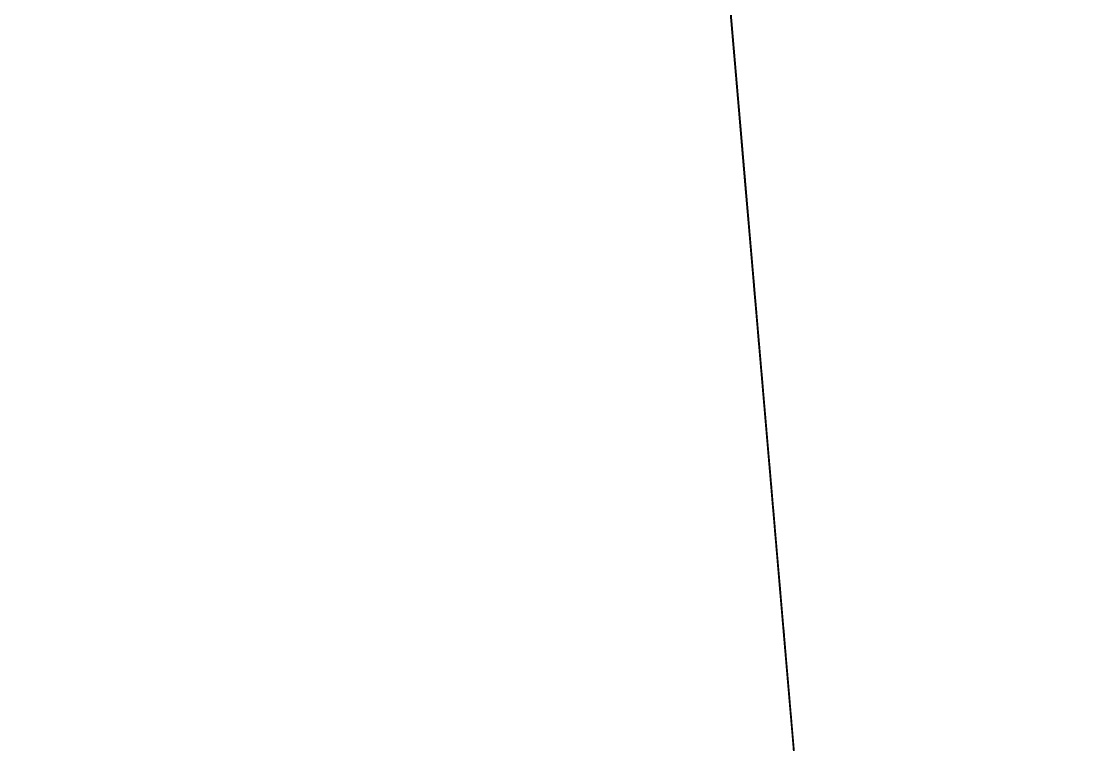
# Model space of a CAD drawing. Header units: millimetres. Extents: x 2645 to 248282, y -52826 to -1714.
# Drawn here: x 4278.07 to 4325.13, y -50370.19 to -50337.78 of the extents above; entities that cross this region are included whole.
import ezdxf

# ---------------------------------------------------------------- set-up
doc = ezdxf.new("R2010")
doc.units = ezdxf.units.MM
doc.header["$MEASUREMENT"] = 0
doc.linetypes.add('CENTER2', pattern=[1.125, 0.75, -0.125, 0.125, -0.125])
for name, color, linetype in [('Elevation Looking North-0', 7, 'Continuous'), ('Elevation Looking North-150-DS-B4-404', 1, 'Continuous'), ('Elevation Looking North-150-SL-B4-221', 85, 'Continuous'), ('Elevation Looking North-300-CEN-D3-224', 70, 'Continuous'), ('Elevation Looking North-300-CEN-D3-258', 70, 'Continuous'), ('Elevation Looking North-300-FA-D4-256', 50, 'Continuous'), ('Elevation Looking North-50-IW-B4-023', 3, 'Continuous'), ('Elevation Looking North-50-PES-D1-029', 4, 'Continuous'), ('Elevation Looking North-A-FLOR', 192, 'Continuous'), ('Elevation Looking North-CENTER', 1, 'CENTER2'), ('Elevation Looking North-RE', 5, 'Continuous'), ('Elevation Looking North-S-BEAM', 12, 'Continuous'), ('Elevation Looking North-SLUDGE TO STRAIN PRESS INLET', 3, 'Continuous')]:
    doc.layers.add(name, color=color, linetype=linetype)
doc.layers.add('Elevation Looking North-PR-STEL-EQIP-PUMP_3_SEEPEX_BTVE70-24_100-18', color=7, linetype='Continuous', true_color=0x1111d0)

# ---------------------------------------------------------------- blocks, each defined once
blk = doc.blocks.new('*U815')
at = {"layer": 'Elevation Looking North-A-FLOR', "color": 0, "linetype": 'ByBlock', "lineweight": -2}
blk.add_line((4220.944, -49299.466, 22000), (4444.705, -51912.923, 22000), dxfattribs=at)
blk = doc.blocks.new('*U816')
at = {"layer": 'Elevation Looking North-S-BEAM', "color": 0, "linetype": 'ByBlock', "lineweight": -2}
for p, q in [((2647.841, -30926.057, 30027.2), (4471.772, -52229.058, 30027.2)), ((2647.841, -30926.057, 29454.8), (4471.772, -52229.058, 29454.8)), ((2647.841, -30926.057, 30042), (4471.772, -52229.058, 30042)), ((3975.711, -46435.207, 29440), (4471.296, -52223.505, 29440))]:
    blk.add_line(p, q, dxfattribs=at)
blk = doc.blocks.new('*U866')
at = {"layer": 'Elevation Looking North-S-BEAM', "color": 0, "linetype": 'ByBlock', "lineweight": -2}
for p, q in [((4226.743, -49367.194, 24801.4), (4472.119, -52233.11, 24801.4)), ((4232.19, -49430.811, 24794.4), (4472.119, -52233.11, 24794.4)), ((4232.19, -49430.811, 24989), (4472.119, -52233.11, 24989)), ((4232.19, -49430.811, 24996), (4472.119, -52233.11, 24996))]:
    blk.add_line(p, q, dxfattribs=at)
blk = doc.blocks.new('*U1000')
at = {"layer": 'Elevation Looking North-A-FLOR', "color": 0, "linetype": 'ByBlock', "lineweight": -2}
for p, q in [((4410.652, -51515.2, 21849.694), (3210.589, -37498.789, 21999.689)), ((4410.652, -51515.2, 21629.207), (3774.49, -44084.997, 21629.207)), ((4220.944, -49299.466, 21873.408), (4410.668, -51515.386, 21849.694))]:
    blk.add_line(p, q, dxfattribs=at)
blk = doc.blocks.new('*U1001')
at = {"layer": 'Elevation Looking North-A-FLOR', "color": 0, "linetype": 'ByBlock', "lineweight": -2}
for p, q in [((4411.758, -51528.114, 21850.007), (4220.944, -49299.466, 21873.836)), ((4220.944, -49299.466, 21999.983), (4444.705, -51912.923, 21999.978))]:
    blk.add_line(p, q, dxfattribs=at)
blk = doc.blocks.new('*U1191')
at = {"layer": 'Elevation Looking North-50-PES-D1-029', "color": 0, "linetype": 'ByBlock', "lineweight": -2}
blk.add_line((4320.31, -50460.025, 25056.774), (4308.086, -50317.255, 25056.774), dxfattribs=at)
at = {"layer": 'Elevation Looking North-CENTER'}
blk.add_line((4309.125, -50329.395, 25026.612), (4320.31, -50460.025, 25026.612), dxfattribs=at)
blk = doc.blocks.new('*U1203')
at = {"layer": 'Elevation Looking North-300-CEN-D3-258', "color": 0, "linetype": 'ByBlock', "lineweight": -2}
for p, q in [((4295.125, -50165.876, 23515.618), (4325.92, -50525.558, 23521.526)), ((4295.125, -50165.876, 23191.725), (4326.27, -50529.645, 23197.7))]:
    blk.add_line(p, q, dxfattribs=at)
blk = doc.blocks.new('*U1225')
at = {"layer": 'Elevation Looking North-CENTER'}
blk.add_line((4295.125, -50165.876, 23616.329), (4348.641, -50790.926, 23616.329), dxfattribs=at)
at = {"layer": 'Elevation Looking North-RE', "color": 0, "linetype": 'ByBlock', "lineweight": -2}
blk.add_line((4351.24, -50821.278, 23673.479), (4295.125, -50165.876, 23673.479), dxfattribs=at)
blk = doc.blocks.new('*U1234')
at = {"layer": 'Elevation Looking North-50-IW-B4-023', "color": 0, "linetype": 'ByBlock', "lineweight": -2}
for p, q in [((4395.873, -51342.586, 23554.407), (4285.19, -50049.834, 23554.407)), ((4395.873, -51342.586, 23614.732), (4285.495, -50053.399, 23614.732))]:
    blk.add_line(p, q, dxfattribs=at)
at = {"layer": 'Elevation Looking North-CENTER'}
blk.add_line((4285.342, -50051.616, 23584.569), (4395.873, -51342.586, 23584.569), dxfattribs=at)
blk = doc.blocks.new('*U1241')
at = {"layer": 'Elevation Looking North-150-SL-B4-221', "color": 0, "linetype": 'ByBlock', "lineweight": -2}
blk.add_line((4295.125, -50165.876, 24016.866), (4320.042, -50456.898, 24016.866), dxfattribs=at)
blk = doc.blocks.new('*U1242')
at = {"layer": 'Elevation Looking North-CENTER'}
blk.add_line((4295.125, -50165.876, 22955.728), (4385.412, -51220.404, 22955.728), dxfattribs=at)
at = {"layer": 'Elevation Looking North-SLUDGE TO STRAIN PRESS INLET', "color": 0, "linetype": 'ByBlock', "lineweight": -2}
for p, q in [((4385.412, -51220.404, 23039.866), (4295.125, -50165.876, 23039.866)), ((4313.138, -50376.261, 22871.591), (4296.719, -50184.493, 22871.591))]:
    blk.add_line(p, q, dxfattribs=at)
blk = doc.blocks.new('*U1261')
at = {"layer": 'Elevation Looking North-PR-STEL-EQIP-PUMP_3_SEEPEX_BTVE70-24_100-18', "color": 0, "linetype": 'ByBlock', "lineweight": -2}
for p, q in [((4296.682, -50184.062, 22548.684), (4312.956, -50374.133, 22514.08)), ((4296.824, -50185.715, 22826.626), (4313.131, -50376.184, 22858.951))]:
    blk.add_line(p, q, dxfattribs=at)
blk = doc.blocks.new('*U1264')
at = {"layer": 'Elevation Looking North-150-DS-B4-404', "color": 0, "linetype": 'ByBlock', "lineweight": -2}
for p, q in [((4312.191, -50365.203, 23790.913), (4286.386, -50063.81, 23790.913)), ((4312.191, -50365.203, 23959.188), (4287.238, -50073.754, 23959.188)), ((4312.191, -50365.203, 23959.188), (4312.191, -50365.203, 23790.913))]:
    blk.add_line(p, q, dxfattribs=at)
at = {"layer": 'Elevation Looking North-CENTER'}
blk.add_line((4286.812, -50068.782, 23875.05), (4312.191, -50365.203, 23875.05), dxfattribs=at)
blk = doc.blocks.new('*U1265')
at = {"layer": 'Elevation Looking North-150-DS-B4-404', "color": 0, "linetype": 'ByBlock', "lineweight": -2}
for p, q in [((4470.591, -52215.275, 23256.491), (4283.682, -50032.229, 23256.491)), ((4470.591, -52215.275, 23424.766), (4284.534, -50042.173, 23424.766))]:
    blk.add_line(p, q, dxfattribs=at)
at = {"layer": 'Elevation Looking North-CENTER'}
blk.add_line((4284.108, -50037.201, 23340.628), (4470.591, -52215.275, 23340.628), dxfattribs=at)
blk = doc.blocks.new('*U1279')
at = {"layer": 'Elevation Looking North-0', "color": 0, "linetype": 'ByBlock', "lineweight": -2}
for p, q in [((4321.317, -50471.795, 25888.357), (4293.058, -50141.729, 25697.096)), ((4311.972, -50362.644, 26078.104), (4293.058, -50141.729, 25950.091)), ((4311.972, -50362.644, 26078.104), (4321.317, -50471.795, 25888.357))]:
    blk.add_line(p, q, dxfattribs=at)
at = {"layer": 'Elevation Looking North-0', "color": 0, "linetype": 'ByBlock', "lineweight": -2, "extrusion": (-0.996355, -0.085306, 0)}
blk.add_arc((50449.174, 26247.368), 195.45, 300, 360, dxfattribs=at)
blk = doc.blocks.new('*U1287')
at = {"layer": 'Elevation Looking North-CENTER'}
blk.add_line((4395.873, -51342.586, 23731.723), (4286.087, -50060.312, 23731.723), dxfattribs=at)
at = {"layer": 'Elevation Looking North-RE', "color": 0, "linetype": 'ByBlock', "lineweight": -2}
for p, q in [((4285.934, -50058.53, 23701.56), (4395.873, -51342.586, 23701.56)), ((4286.24, -50062.095, 23761.885), (4324.661, -50510.846, 23761.885))]:
    blk.add_line(p, q, dxfattribs=at)
blk = doc.blocks.new('*U1307')
at = {"layer": 'Elevation Looking North-150-SL-B4-221', "color": 0, "linetype": 'ByBlock', "lineweight": -2}
for p, q in [((4317.102, -50422.565, 24341.775), (4308.112, -50317.564, 24341.773)), ((4317.103, -50422.567, 24183.697), (4308.113, -50317.566, 24183.695)), ((4309.519, -50333.989, 24141.398), (4310.1, -50340.781, 24151.713)), ((4310.1, -50340.778, 24376.138), (4309.569, -50334.577, 24382.639)), ((4309.926, -50338.742, 24261.973), (4309.601, -50334.947, 24264.535)), ((4310.1, -50340.778, 24374.934), (4309.626, -50335.244, 24373.111)), ((4309.74, -50336.573, 24281.094), (4310.037, -50340.047, 24286.176)), ((4310.1, -50340.781, 24156.034), (4309.759, -50336.796, 24155.501)), ((4310.1, -50340.781, 24152.457), (4309.759, -50336.796, 24155.501)), ((4309.784, -50337.093, 24267.675), (4310.39, -50344.169, 24278.267)), ((4310.037, -50340.047, 24286.176), (4309.842, -50337.76, 24282.593)), ((4310.39, -50344.169, 24278.267), (4309.842, -50337.76, 24282.593)), ((4309.843, -50337.78, 24159.47), (4310.1, -50340.781, 24157.267)), ((4309.932, -50338.818, 24261.921), (4309.932, -50338.818, 24261.921)), ((4310.586, -50346.455, 24281.85), (4310.037, -50340.047, 24286.176)), ((4310.1, -50340.779, 24366.758), (4310.1, -50340.778, 24380.291)), ((4310.1, -50340.78, 24341.774), (4310.1, -50340.779, 24350.7)), ((4310.1, -50340.779, 24350.7), (4310.1, -50340.779, 24353.225)), ((4310.1, -50340.779, 24350.7), (4310.1, -50340.779, 24353.225)), ((4310.1, -50340.781, 24160.371), (4310.1, -50340.781, 24147.054)), ((4310.1, -50340.782, 24183.695), (4310.1, -50340.782, 24176.173)), ((4310.1, -50340.782, 24176.173), (4310.1, -50340.782, 24173.689)), ((4310.1, -50340.782, 24173.689), (4310.1, -50340.782, 24176.173)), ((4310.139, -50341.233, 24364.698), (4310.139, -50341.233, 24368.48)), ((4310.139, -50341.236, 24158.671), (4310.139, -50341.236, 24162.64)), ((4310.589, -50346.489, 24367.441), (4310.238, -50342.391, 24361.431)), ((4310.238, -50342.391, 24361.431), (4310.238, -50342.391, 24356.453)), ((4310.589, -50346.489, 24367.441), (4310.238, -50342.391, 24361.431)), ((4310.238, -50342.391, 24361.431), (4310.238, -50342.391, 24356.453)), ((4310.238, -50342.394, 24169.695), (4310.259, -50342.637, 24170.07)), ((4310.973, -50350.973, 24164.719), (4310.238, -50342.394, 24169.695)), ((4310.238, -50342.394, 24169.695), (4310.259, -50342.637, 24170.07)), ((4310.238, -50342.394, 24163.037), (4310.238, -50342.394, 24169.695)), ((4310.973, -50350.973, 24164.719), (4310.238, -50342.394, 24169.695)), ((4310.238, -50342.394, 24163.037), (4310.238, -50342.394, 24169.695)), ((4310.238, -50342.394, 24163.037), (4310.973, -50350.973, 24158.06)), ((4310.238, -50342.394, 24163.037), (4310.973, -50350.973, 24158.06)), ((4310.693, -50347.708, 24275.352), (4310.37, -50343.927, 24277.905)), ((4310.39, -50344.169, 24278.267), (4310.586, -50346.455, 24281.85)), ((4310.435, -50344.688, 24358.033), (4310.589, -50346.489, 24360.674)), ((4310.435, -50344.688, 24358.033), (4310.589, -50346.489, 24360.674)), ((4311.674, -50359.166, 24368.708), (4310.589, -50346.489, 24367.441)), ((4310.589, -50346.489, 24367.441), (4310.589, -50346.489, 24360.674)), ((4310.589, -50346.489, 24360.674), (4311.674, -50359.166, 24361.941)), ((4311.674, -50359.166, 24368.708), (4310.589, -50346.489, 24367.441)), ((4310.589, -50346.489, 24367.441), (4310.589, -50346.489, 24360.674)), ((4310.589, -50346.489, 24360.674), (4311.674, -50359.166, 24361.941)), ((4310.598, -50346.591, 24160.482), (4310.598, -50346.591, 24159.089)), ((4310.607, -50346.698, 24368.708), (4310.607, -50346.698, 24367.462)), ((4310.7, -50347.785, 24275.3), (4310.7, -50347.785, 24275.3)), ((4312.058, -50363.65, 24166.048), (4310.973, -50350.973, 24164.719)), ((4310.973, -50350.973, 24158.06), (4310.973, -50350.973, 24164.719)), ((4312.058, -50363.65, 24166.048), (4310.973, -50350.973, 24164.719)), ((4310.973, -50350.973, 24158.06), (4310.973, -50350.973, 24164.719)), ((4310.973, -50350.973, 24158.06), (4312.058, -50363.65, 24159.39)), ((4310.973, -50350.973, 24158.06), (4312.058, -50363.65, 24159.39)), ((4312.409, -50367.744, 24363.966), (4311.674, -50359.166, 24368.708)), ((4311.674, -50359.166, 24368.708), (4311.674, -50359.166, 24361.941)), ((4311.674, -50359.166, 24361.941), (4312.409, -50367.744, 24357.199)), ((4312.409, -50367.744, 24363.966), (4311.674, -50359.166, 24368.708)), ((4311.674, -50359.166, 24368.708), (4311.674, -50359.166, 24361.941)), ((4311.674, -50359.166, 24361.941), (4312.409, -50367.744, 24357.199)), ((4312.197, -50365.274, 24168.548), (4312.058, -50363.65, 24166.048)), ((4312.058, -50363.65, 24159.39), (4312.058, -50363.65, 24166.048)), ((4312.197, -50365.274, 24168.548), (4312.058, -50363.65, 24166.048)), ((4312.058, -50363.65, 24159.39), (4312.058, -50363.65, 24166.048)), ((4312.058, -50363.65, 24159.39), (4312.409, -50367.746, 24165.696)), ((4312.058, -50363.65, 24159.39), (4312.409, -50367.746, 24165.696)), ((4312.117, -50364.336, 24366.759), (4312.117, -50364.336, 24365.85)), ((4312.117, -50364.338, 24160.371), (4312.117, -50364.338, 24160.45)), ((4312.409, -50367.744, 24357.199), (4312.382, -50367.428, 24356.736)), ((4312.409, -50367.744, 24357.199), (4312.382, -50367.428, 24356.736)), ((4312.409, -50367.744, 24363.966), (4312.409, -50367.744, 24357.199)), ((4312.409, -50367.744, 24363.966), (4312.409, -50367.744, 24357.199)), ((4312.409, -50367.746, 24165.696), (4312.409, -50367.747, 24170.3)), ((4312.409, -50367.746, 24165.696), (4312.409, -50367.747, 24170.3)), ((4312.547, -50369.356, 24366.759), (4312.547, -50369.355, 24380.292)), ((4312.547, -50369.357, 24341.774), (4312.547, -50369.357, 24350.702)), ((4312.547, -50369.357, 24350.702), (4312.547, -50369.357, 24353.226)), ((4312.547, -50369.357, 24350.702), (4312.547, -50369.357, 24353.226)), ((4312.547, -50369.359, 24160.371), (4312.547, -50369.358, 24147.054)), ((4312.547, -50369.359, 24183.696), (4312.547, -50369.359, 24176.172)), ((4312.547, -50369.359, 24176.172), (4312.547, -50369.359, 24173.688)), ((4312.547, -50369.359, 24173.688), (4312.547, -50369.359, 24176.172)), ((4312.547, -50369.364, 24261.929), (4312.548, -50369.366, 24261.389)), ((4312.548, -50369.366, 24261.389), (4312.548, -50369.366, 24261.349)), ((4312.548, -50369.367, 24261.133), (4312.548, -50369.368, 24260.917))]:
    blk.add_line(p, q, dxfattribs=at)
at = {"layer": 'Elevation Looking North-150-SL-B4-221', "color": 0, "linetype": 'ByBlock', "lineweight": -2, "extrusion": (-0.996355, -0.085306, 9.71445e-17)}
blk.add_ellipse((4309.83, -50337.626, 24148.059), major_axis=(0.468, -5.47, 7.509), ratio=0.703599, start_param=0.375969, end_param=2.387108, dxfattribs=at)
at = {"layer": 'Elevation Looking North-150-SL-B4-221', "color": 0, "linetype": 'ByBlock', "lineweight": -2, "extrusion": (-0.996355, -0.085306, -5.34295e-15)}
blk.add_ellipse((4310.309, -50343.225, 24268.663), major_axis=(0.683, -7.975, 11.899), ratio=0.007823, start_param=2.167794, end_param=7.256984, dxfattribs=at)
at = {"layer": 'Elevation Looking North-150-SL-B4-221', "color": 0, "linetype": 'ByBlock', "lineweight": -2, "extrusion": (-0.996355, -0.085306, -3.81639e-17)}
blk.add_ellipse((4309.979, -50339.365, 24387.638), major_axis=(-0.214, 2.505, 7.66), ratio=0.487189, start_param=0.557822, end_param=2.583771, dxfattribs=at)
at = {"layer": 'Elevation Looking North-150-SL-B4-221', "color": 0, "linetype": 'ByBlock', "lineweight": -2, "extrusion": (0.996355, 0.085306, 0)}
blk.add_ellipse((4310.641, -50347.093, 24140.828), major_axis=(0.741, -8.653, 11.412), ratio=0.71268, start_param=3.141593, end_param=4.903513, dxfattribs=at)
at = {"layer": 'Elevation Looking North-150-SL-B4-221', "color": 0, "linetype": 'ByBlock', "lineweight": -2, "extrusion": (0.996355, 0.085306, 7.97973e-17)}
blk.add_ellipse((4310.308, -50343.21, 24388.904), major_axis=(-0.382, 4.456, 13.626), ratio=0.487189, start_param=4.044341, end_param=6.283185, dxfattribs=at)
at = {"layer": 'Elevation Looking North-150-SL-B4-221', "color": 0, "linetype": 'ByBlock', "lineweight": -2, "extrusion": (0.996355, 0.085306, 4.85029e-15)}
blk.add_ellipse((4310.309, -50343.225, 24268.663), major_axis=(0.384, -4.483, 6.689), ratio=0.007823, start_param=0, end_param=3.141593, dxfattribs=at)
at = {"layer": 'Elevation Looking North-150-SL-B4-221', "color": 0, "linetype": 'ByBlock', "lineweight": -2, "extrusion": (-0.996355, -0.085306, -1.06323e-16)}
blk.add_ellipse((4310.1, -50340.782, 24176.428), major_axis=(0.043, -0.498, 0), ratio=0.512017, start_param=0.073475, end_param=3.215068, dxfattribs=at)
at = {"layer": 'Elevation Looking North-150-SL-B4-221', "color": 0, "linetype": 'ByBlock', "lineweight": -2, "extrusion": (-0.996355, -0.085306, 2.66893e-16)}
blk.add_ellipse((4310.1, -50340.779, 24350.944), major_axis=(0.043, -0.498, 0), ratio=0.487886, start_param=6.208487, end_param=9.35008, dxfattribs=at)
at = {"layer": 'Elevation Looking North-150-SL-B4-221', "color": 0, "linetype": 'ByBlock', "lineweight": -2, "extrusion": (0.996355, 0.085306, -2.92057e-17)}
blk.add_ellipse((4311.323, -50355.067, 24366.759), major_axis=(-1.223, 14.289, -0.001), ratio=0.487886, start_param=6.030372, end_param=6.536177, dxfattribs=at)
at = {"layer": 'Elevation Looking North-150-SL-B4-221', "color": 0, "linetype": 'ByBlock', "lineweight": -2, "extrusion": (0.996355, 0.085306, 4.75577e-17)}
blk.add_ellipse((4311.324, -50355.07, 24160.371), major_axis=(-1.223, 14.289, 0), ratio=0.512017, start_param=6.028936, end_param=6.535998, dxfattribs=at)
at = {"layer": 'Elevation Looking North-150-SL-B4-221', "color": 0, "linetype": 'ByBlock', "lineweight": -2, "extrusion": (0.996355, 0.085306, -1.58131e-16)}
blk.add_ellipse((4311.323, -50355.067, 24380.292), major_axis=(-1.223, 14.289, -0.001), ratio=0.487886, start_param=6.283185, end_param=9.424778, dxfattribs=at)
at = {"layer": 'Elevation Looking North-150-SL-B4-221', "color": 0, "linetype": 'ByBlock', "lineweight": -2, "extrusion": (-0.996355, -0.085306, 4.88076e-16)}
blk.add_ellipse((4311.323, -50355.067, 24380.292), major_axis=(1.223, -14.289, 0.001), ratio=0.487886, start_param=0, end_param=3.141593, dxfattribs=at)
at = {"layer": 'Elevation Looking North-150-SL-B4-221', "color": 0, "linetype": 'ByBlock', "lineweight": -2, "extrusion": (0.996355, 0.085306, -4.48992e-16)}
blk.add_ellipse((4311.323, -50355.068, 24350.701), major_axis=(-1.223, 14.289, -0.001), ratio=0.487886, start_param=6.28325, end_param=9.424778, dxfattribs=at)
at = {"layer": 'Elevation Looking North-150-SL-B4-221', "color": 0, "linetype": 'ByBlock', "lineweight": -2, "extrusion": (0.996355, 0.085306, -4.67938e-16)}
blk.add_ellipse((4311.323, -50355.068, 24350.701), major_axis=(-1.223, 14.289, -0.001), ratio=0.487886, start_param=6.283185, end_param=9.424778, dxfattribs=at)
at = {"layer": 'Elevation Looking North-150-SL-B4-221', "color": 0, "linetype": 'ByBlock', "lineweight": -2, "extrusion": (0.996355, 0.085306, -2.4747e-16)}
blk.add_ellipse((4311.323, -50355.068, 24353.225), major_axis=(-1.223, 14.289, -0.001), ratio=0.487886, start_param=6.283185, end_param=9.424778, dxfattribs=at)
at = {"layer": 'Elevation Looking North-150-SL-B4-221', "color": 0, "linetype": 'ByBlock', "lineweight": -2, "extrusion": (0.996355, 0.085306, -8.53682e-17)}
blk.add_ellipse((4311.323, -50355.068, 24350.701), major_axis=(-1.223, 14.289, -0.001), ratio=0.487886, start_param=6.283185, end_param=9.424778, dxfattribs=at)
at = {"layer": 'Elevation Looking North-150-SL-B4-221', "color": 0, "linetype": 'ByBlock', "lineweight": -2, "extrusion": (0.996355, 0.085306, -2.63714e-16)}
blk.add_ellipse((4311.323, -50355.068, 24353.225), major_axis=(-1.223, 14.289, -0.001), ratio=0.487886, start_param=6.283185, end_param=9.424778, dxfattribs=at)
at = {"layer": 'Elevation Looking North-150-SL-B4-221', "color": 0, "linetype": 'ByBlock', "lineweight": -2, "extrusion": (-0.996355, -0.085306, -5.65937e-17)}
blk.add_ellipse((4311.324, -50355.07, 24147.054), major_axis=(1.223, -14.289, 0), ratio=0.512017, start_param=3.141593, end_param=4.712455, dxfattribs=at)
at = {"layer": 'Elevation Looking North-150-SL-B4-221', "color": 0, "linetype": 'ByBlock', "lineweight": -2, "extrusion": (0.996355, 0.085306, 4.08556e-16)}
blk.add_ellipse((4311.324, -50355.07, 24147.054), major_axis=(-1.223, 14.289, 0), ratio=0.512017, start_param=3.141593, end_param=6.283185, dxfattribs=at)
at = {"layer": 'Elevation Looking North-150-SL-B4-221', "color": 0, "linetype": 'ByBlock', "lineweight": -2, "extrusion": (0.996355, 0.085306, 5.48986e-16)}
blk.add_ellipse((4311.324, -50355.07, 24176.173), major_axis=(-1.223, 14.289, 0), ratio=0.512017, start_param=3.141593, end_param=6.28312, dxfattribs=at)
at = {"layer": 'Elevation Looking North-150-SL-B4-221', "color": 0, "linetype": 'ByBlock', "lineweight": -2, "extrusion": (0.996355, 0.085306, 1.26245e-16)}
blk.add_ellipse((4311.324, -50355.07, 24176.173), major_axis=(-1.223, 14.289, 0), ratio=0.512017, start_param=3.141593, end_param=6.283185, dxfattribs=at)
at = {"layer": 'Elevation Looking North-150-SL-B4-221', "color": 0, "linetype": 'ByBlock', "lineweight": -2, "extrusion": (0.996355, 0.085306, 4.14845e-16)}
blk.add_ellipse((4311.324, -50355.07, 24173.688), major_axis=(-1.223, 14.289, 0), ratio=0.512017, start_param=3.141593, end_param=6.283185, dxfattribs=at)
at = {"layer": 'Elevation Looking North-150-SL-B4-221', "color": 0, "linetype": 'ByBlock', "lineweight": -2, "extrusion": (-0.996355, -0.085306, -3.00212e-16)}
blk.add_ellipse((4311.324, -50355.07, 24176.173), major_axis=(1.223, -14.289, 0), ratio=0.512017, start_param=3.141593, end_param=6.283185, dxfattribs=at)
at = {"layer": 'Elevation Looking North-150-SL-B4-221', "color": 0, "linetype": 'ByBlock', "lineweight": -2, "extrusion": (-0.996355, -0.085306, -4.94815e-16)}
blk.add_ellipse((4311.324, -50355.07, 24173.688), major_axis=(1.223, -14.289, 0), ratio=0.512017, start_param=3.141593, end_param=6.283185, dxfattribs=at)
at = {"layer": 'Elevation Looking North-150-SL-B4-221', "color": 0, "linetype": 'ByBlock', "lineweight": -2, "extrusion": (-0.996355, -0.085306, -3.11632e-17)}
blk.add_ellipse((4310.403, -50344.323, 24368.48), major_axis=(0.265, -3.089, 0), ratio=0.872907, start_param=2.872591, end_param=5.099367, dxfattribs=at)
at = {"layer": 'Elevation Looking North-150-SL-B4-221', "color": 0, "linetype": 'ByBlock', "lineweight": -2, "extrusion": (-0.996355, -0.085306, 4.45776e-17)}
blk.add_ellipse((4310.404, -50344.325, 24158.672), major_axis=(0.265, -3.089, 0), ratio=0.858976, start_param=0.747358, end_param=3.311217, dxfattribs=at)
at = {"layer": 'Elevation Looking North-150-SL-B4-221', "color": 0, "linetype": 'ByBlock', "lineweight": -2, "extrusion": (0.996355, 0.085306, 3.31851e-17)}
blk.add_ellipse((4310.403, -50344.322, 24364.698), major_axis=(-0.265, 3.089, 0), ratio=0.872907, start_param=5.168443, end_param=6.283185, dxfattribs=at)
at = {"layer": 'Elevation Looking North-150-SL-B4-221', "color": 0, "linetype": 'ByBlock', "lineweight": -2, "extrusion": (0.996355, 0.085306, -6.98582e-17)}
blk.add_ellipse((4310.404, -50344.325, 24162.641), major_axis=(-0.265, 3.089, 0), ratio=0.858976, start_param=6.283185, end_param=7.178789, dxfattribs=at)
at = {"layer": 'Elevation Looking North-150-SL-B4-221', "color": 0, "linetype": 'ByBlock', "lineweight": -2, "extrusion": (0.996355, 0.085306, 3.38905e-16)}
blk.add_ellipse((4311.324, -50355.07, 24160.371), major_axis=(-1.223, 14.289, 0), ratio=0.512017, start_param=2.551412, end_param=6.018115, dxfattribs=at)
at = {"layer": 'Elevation Looking North-150-SL-B4-221', "color": 0, "linetype": 'ByBlock', "lineweight": -2, "extrusion": (0.996355, 0.085306, -3.23272e-16)}
blk.add_ellipse((4311.323, -50355.067, 24366.759), major_axis=(-1.223, 14.289, -0.001), ratio=0.487886, start_param=0.282369, end_param=1.570861, dxfattribs=at)
at = {"layer": 'Elevation Looking North-150-SL-B4-221', "color": 0, "linetype": 'ByBlock', "lineweight": -2, "extrusion": (0.996355, 0.085306, 1.519e-16)}
blk.add_ellipse((4310.403, -50344.323, 24368.48), major_axis=(-0.198, 2.317, 0), ratio=0.872907, start_param=4.712273, end_param=6.395269, dxfattribs=at)
at = {"layer": 'Elevation Looking North-150-SL-B4-221', "color": 0, "linetype": 'ByBlock', "lineweight": -2, "extrusion": (0.996355, 0.085306, -1.27475e-16)}
blk.add_ellipse((4310.404, -50344.325, 24158.672), major_axis=(-0.198, 2.317, 0), ratio=0.858976, start_param=6.171096, end_param=7.854092, dxfattribs=at)
at = {"layer": 'Elevation Looking North-150-SL-B4-221', "color": 0, "linetype": 'ByBlock', "lineweight": -2, "extrusion": (0.996355, 0.085306, 3.50443e-17)}
blk.add_ellipse((4310.403, -50344.323, 24368.48), major_axis=(-0.198, 2.317, 0), ratio=0.872907, start_param=3.029278, end_param=4.712273, dxfattribs=at)
at = {"layer": 'Elevation Looking North-150-SL-B4-221', "color": 0, "linetype": 'ByBlock', "lineweight": -2, "extrusion": (0.996355, 0.085306, 3.55754e-17)}
blk.add_ellipse((4310.404, -50344.325, 24158.672), major_axis=(-0.198, 2.317, 0), ratio=0.858976, start_param=1.570906, end_param=2.930994, dxfattribs=at)
at = {"layer": 'Elevation Looking North-150-SL-B4-221', "color": 0, "linetype": 'ByBlock', "lineweight": -2, "extrusion": (0.996355, 0.085306, -1.86723e-16)}
blk.add_ellipse((4311.323, -50355.067, 24366.759), major_axis=(-1.223, 14.289, -0.001), ratio=0.487886, start_param=1.570861, end_param=3.621174, dxfattribs=at)
at = {"layer": 'Elevation Looking North-150-SL-B4-221', "color": 0, "linetype": 'ByBlock', "lineweight": -2, "extrusion": (-0.996355, -0.085306, -5.02554e-16)}
blk.add_ellipse((4311.324, -50355.07, 24147.054), major_axis=(1.223, -14.289, 0), ratio=0.512017, start_param=4.712455, end_param=6.283185, dxfattribs=at)
at = {"layer": 'Elevation Looking North-150-SL-B4-221', "color": 0, "linetype": 'ByBlock', "lineweight": -2, "extrusion": (0.996355, 0.085306, -4.33681e-18)}
blk.add_ellipse((4311.324, -50355.076, 24261.871), major_axis=(-1.223, 14.288, -0.058), ratio=0.999903, start_param=1.797244, end_param=3.141593, dxfattribs=at)
at = {"layer": 'Elevation Looking North-150-SL-B4-221', "color": 0, "linetype": 'ByBlock', "lineweight": -2, "extrusion": (-0.996355, -0.085306, 1.30104e-18)}
blk.add_ellipse((4311.324, -50355.078, 24261.331), major_axis=(1.223, -14.288, 0.058), ratio=0.999903, start_param=0, end_param=1.240665, dxfattribs=at)
at = {"layer": 'Elevation Looking North-150-SL-B4-221', "color": 0, "linetype": 'ByBlock', "lineweight": -2, "extrusion": (-0.996355, -0.085306, 4.22839e-18)}
blk.add_ellipse((4311.324, -50355.078, 24261.331), major_axis=(1.223, -14.288, 0.058), ratio=0.999903, start_param=0, end_param=1.240665, dxfattribs=at)
at = {"layer": 'Elevation Looking North-150-SL-B4-221', "color": 0, "linetype": 'ByBlock', "lineweight": -2, "extrusion": (-0.996355, -0.085306, 2.11419e-18)}
blk.add_ellipse((4311.324, -50355.078, 24261.291), major_axis=(1.223, -14.288, 0.058), ratio=0.999903, start_param=-0.004044, end_param=1.231147, dxfattribs=at)
at = {"layer": 'Elevation Looking North-150-SL-B4-221', "color": 0, "linetype": 'ByBlock', "lineweight": -2, "extrusion": (-0.996355, -0.085306, 2.49366e-18)}
blk.add_ellipse((4311.324, -50355.079, 24261.075), major_axis=(1.223, -14.288, 0.058), ratio=0.999903, start_param=0, end_param=1.171497, dxfattribs=at)
at = {"layer": 'Elevation Looking North-150-SL-B4-221', "color": 0, "linetype": 'ByBlock', "lineweight": -2, "extrusion": (0.996355, 0.085306, -4.11997e-18)}
blk.add_ellipse((4311.324, -50355.08, 24260.859), major_axis=(-1.223, 14.288, -0.058), ratio=0.999903, start_param=2.071391, end_param=3.141593, dxfattribs=at)
at = {"layer": 'Elevation Looking North-150-SL-B4-221', "color": 0, "linetype": 'ByBlock', "lineweight": -2, "extrusion": (-0.996355, -0.085306, 3.25261e-19)}
blk.add_ellipse((4311.324, -50355.08, 24260.859), major_axis=(1.223, -14.288, 0.058), ratio=0.999903, start_param=0, end_param=1.070202, dxfattribs=at)
at = {"layer": 'Elevation Looking North-150-SL-B4-221', "color": 0, "linetype": 'ByBlock', "lineweight": -2, "extrusion": (-0.996355, -0.085306, 3.30682e-18)}
blk.add_ellipse((4311.324, -50355.078, 24261.291), major_axis=(1.223, -14.288, 0.058), ratio=0.999903, start_param=6.275654, end_param=6.279141, dxfattribs=at)
at = {"layer": 'Elevation Looking North-150-SL-B4-221', "color": 0, "linetype": 'ByBlock', "lineweight": -2}
for points, knots in [([(4309.627, -50335.25, 24256.763), (4309.734, -50336.506, 24255.915), (4309.842, -50337.761, 24255.071), (4310.047, -50340.155, 24253.468), (4310.144, -50341.292, 24252.71), (4310.32, -50343.345, 24251.349), (4310.398, -50344.26, 24250.747), (4310.481, -50345.226, 24250.117), (4310.497, -50345.411, 24249.997), (4310.527, -50345.765, 24249.768), (4310.541, -50345.933, 24249.659), (4310.569, -50346.252, 24249.454), (4310.582, -50346.403, 24249.358), (4310.606, -50346.69, 24249.176), (4310.618, -50346.827, 24249.09), (4310.653, -50347.233, 24248.836), (4310.671, -50347.453, 24248.697), (4310.718, -50347.998, 24248.387), (4310.729, -50348.125, 24248.316), (4310.76, -50348.493, 24248.12), (4310.78, -50348.719, 24247.998), (4310.851, -50349.556, 24247.62), (4310.885, -50349.952, 24247.392), (4311.056, -50351.944, 24246.849), (4311.125, -50352.746, 24246.605), (4311.334, -50355.195, 24246.496), (4311.416, -50356.146, 24246.494), (4311.591, -50358.198, 24246.841), (4311.666, -50359.07, 24247.045), (4311.874, -50361.493, 24247.951), (4312.021, -50363.217, 24248.867), (4312.254, -50365.934, 24251.407), (4312.341, -50366.956, 24252.726), (4312.466, -50368.416, 24255.487), (4312.506, -50368.875, 24256.899), (4312.542, -50369.306, 24259.178), (4312.548, -50369.371, 24260.097), (4312.548, -50369.368, 24260.917)], [3.220301, 3.220301, 3.220301, 3.220301, 3.53446, 3.53446, 3.84862, 3.84862, 4.162779, 4.162779, 4.241623, 4.241623, 4.320802, 4.320802, 4.399459, 4.399459, 4.476938, 4.476938, 4.634018, 4.634018, 4.673854, 4.673854, 4.716124, 4.716124, 4.749269, 4.749269, 4.764375, 4.764375, 4.771117, 4.771117, 4.775008, 4.775008, 4.780592, 4.780592, 4.784481, 4.784481, 4.788211, 4.788211, 4.791097, 4.791097, 4.791097, 4.791097]), ([(4309.9, -50338.44, 24129.416), (4310.071, -50340.436, 24127.892), (4310.277, -50342.849, 24126.485), (4310.723, -50348.058, 24125.12), (4310.933, -50350.507, 24124.88), (4311.319, -50355.02, 24125.497), (4311.491, -50357.025, 24126.134), (4311.795, -50360.578, 24127.995), (4311.927, -50362.121, 24129.195), (4312.16, -50364.834, 24131.99), (4312.252, -50365.912, 24133.604), (4312.415, -50367.816, 24137.308), (4312.468, -50368.44, 24139.374), (4312.534, -50369.211, 24143.312), (4312.547, -50369.358, 24145.199), (4312.547, -50369.358, 24147.054)], [2.682298, 2.682298, 2.682298, 2.682298, 2.996457, 2.996457, 3.210196, 3.210196, 3.377309, 3.377309, 3.542317, 3.542317, 3.73498, 3.73498, 3.996001, 3.996001, 4.253094, 4.253094, 4.253094, 4.253094]), ([(4309.927, -50338.754, 24402.53), (4310.149, -50341.346, 24403.384), (4310.388, -50344.148, 24403.878), (4310.868, -50349.744, 24403.802), (4311.105, -50352.522, 24403.304), (4311.53, -50357.477, 24401.341), (4311.718, -50359.674, 24400.006), (4312.037, -50363.406, 24396.721), (4312.17, -50364.951, 24394.798), (4312.38, -50367.412, 24390.527), (4312.454, -50368.274, 24388.167), (4312.531, -50369.176, 24383.961), (4312.547, -50369.355, 24382.109), (4312.547, -50369.355, 24380.292)], [5.980766, 5.980766, 5.980766, 5.980766, 6.294925, 6.294925, 6.582725, 6.582725, 6.833952, 6.833952, 7.078831, 7.078831, 7.343161, 7.343161, 7.551562, 7.551562, 7.551562, 7.551562]), ([(4312.809, -50372.414, 24261.634), (4312.809, -50372.414, 24260.537), (4312.8, -50372.309, 24259.405), (4312.762, -50371.868, 24257.155), (4312.733, -50371.533, 24256.037), (4312.657, -50370.647, 24253.897), (4312.61, -50370.095, 24252.872), (4312.501, -50368.823, 24250.978), (4312.439, -50368.102, 24250.108), (4312.308, -50366.566, 24248.571), (4312.234, -50365.698, 24247.849), (4312.072, -50363.808, 24246.575), (4311.984, -50362.785, 24246.023), (4311.801, -50360.649, 24245.137), (4311.706, -50359.535, 24244.801), (4311.514, -50357.292, 24244.36), (4311.417, -50356.163, 24244.255), (4311.23, -50353.977, 24244.255), (4311.133, -50352.848, 24244.36), (4310.941, -50350.605, 24244.801), (4310.846, -50349.491, 24245.137), (4310.663, -50347.355, 24246.023), (4310.575, -50346.332, 24246.575), (4310.414, -50344.442, 24247.848), (4310.339, -50343.574, 24248.57), (4310.208, -50342.038, 24250.108), (4310.146, -50341.317, 24250.977), (4310.056, -50340.264, 24252.544), (4310.023, -50339.884, 24253.198), (4309.994, -50339.547, 24253.876)], [13.98688, 13.98688, 13.98688, 13.98688, 15.735167, 15.735167, 17.483455, 17.483455, 19.231742, 19.231742, 20.98003, 20.98003, 22.728462, 22.728462, 24.476895, 24.476895, 26.225327, 26.225327, 27.97376, 27.97376, 29.722193, 29.722193, 31.470625, 31.470625, 33.219058, 33.219058, 34.967491, 34.967491, 36.715778, 36.715778, 37.860738, 37.860738, 37.860738, 37.860738]), ([(4309.998, -50339.586, 24253.85), (4310.026, -50339.914, 24253.2), (4310.057, -50340.28, 24252.573), (4310.146, -50341.317, 24251.03), (4310.208, -50342.038, 24250.161), (4310.339, -50343.574, 24248.624), (4310.414, -50344.441, 24247.902), (4310.575, -50346.331, 24246.629), (4310.663, -50347.354, 24246.077), (4310.846, -50349.489, 24245.191), (4310.941, -50350.604, 24244.855), (4311.133, -50352.847, 24244.414), (4311.23, -50353.977, 24244.309), (4311.417, -50356.163, 24244.309), (4311.514, -50357.292, 24244.414), (4311.706, -50359.536, 24244.855), (4311.801, -50360.65, 24245.191), (4311.984, -50362.786, 24246.077), (4312.072, -50363.808, 24246.629), (4312.234, -50365.699, 24247.902), (4312.308, -50366.566, 24248.624), (4312.439, -50368.102, 24250.161), (4312.501, -50368.823, 24251.03), (4312.61, -50370.095, 24252.924), (4312.657, -50370.646, 24253.948), (4312.733, -50371.532, 24256.089), (4312.762, -50371.868, 24257.206), (4312.8, -50372.309, 24259.456), (4312.809, -50372.414, 24260.589), (4312.809, -50372.414, 24261.701), (4312.809, -50372.414, 24261.716), (4312.809, -50372.414, 24261.73)], [18.137493, 18.137493, 18.137493, 18.137493, 19.238854, 19.238854, 20.987776, 20.987776, 22.736876, 22.736876, 24.485975, 24.485975, 26.235075, 26.235075, 27.984175, 27.984175, 29.733274, 29.733274, 31.482374, 31.482374, 33.231473, 33.231473, 34.980573, 34.980573, 36.729495, 36.729495, 38.478417, 38.478417, 40.22734, 40.22734, 41.976262, 41.976262, 41.999727, 41.999727, 41.999727, 41.999727]), ([(4310.099, -50340.771, 24146.793), (4310.099, -50340.771, 24146.793), (4310.099, -50340.773, 24146.805), (4310.1, -50340.777, 24146.871), (4310.1, -50340.781, 24146.948), (4310.1, -50340.781, 24147.054)], [4.0876557, 4.0876557, 4.0876557, 4.0876557, 4.1468, 4.1468, 4.2530942, 4.2530942, 4.2530942, 4.2530942]), ([(4310.548, -50346.012, 24276.497), (4310.614, -50346.778, 24276.968), (4310.683, -50347.586, 24277.384), (4310.785, -50348.775, 24277.881), (4310.815, -50349.133, 24278.016), (4310.846, -50349.494, 24278.14)], [51.081367, 51.081367, 51.081367, 51.081367, 52.450655, 52.450655, 53.028146, 53.028146, 53.028146, 53.028146]), ([(4310.992, -50351.2, 24280.562), (4311.018, -50351.503, 24280.357), (4311.044, -50351.806, 24280.153), (4311.096, -50352.415, 24279.743), (4311.122, -50352.72, 24279.537), (4311.174, -50353.327, 24279.129), (4311.2, -50353.628, 24278.927), (4311.251, -50354.221, 24278.529), (4311.276, -50354.513, 24278.333), (4311.325, -50355.089, 24277.947), (4311.35, -50355.373, 24277.757), (4311.398, -50355.936, 24277.381), (4311.422, -50356.214, 24277.196), (4311.468, -50356.759, 24276.832), (4311.491, -50357.026, 24276.654), (4311.535, -50357.544, 24276.31), (4311.557, -50357.795, 24276.144), (4311.598, -50358.28, 24275.822), (4311.618, -50358.514, 24275.667), (4311.657, -50358.969, 24275.366), (4311.676, -50359.191, 24275.22), (4311.713, -50359.615, 24274.941), (4311.73, -50359.819, 24274.807), (4311.763, -50360.203, 24274.555), (4311.779, -50360.385, 24274.436), (4311.807, -50360.715, 24274.221), (4311.82, -50360.865, 24274.123), (4311.844, -50361.147, 24273.94), (4311.855, -50361.279, 24273.855), (4311.876, -50361.521, 24273.699), (4311.885, -50361.63, 24273.629), (4311.902, -50361.821, 24273.508), (4311.909, -50361.902, 24273.456), (4311.922, -50362.056, 24273.36), (4311.927, -50362.117, 24273.323), (4311.928, -50362.129, 24273.315), (4311.928, -50362.13, 24273.315), (4311.928, -50362.13, 24273.315)], [3.220301, 3.220301, 3.220301, 3.220301, 3.297942, 3.297942, 3.376573, 3.376573, 3.455218, 3.455218, 3.532896, 3.532896, 3.610486, 3.610486, 3.689106, 3.689106, 3.767774, 3.767774, 3.84549, 3.84549, 3.922482, 3.922482, 4.000585, 4.000585, 4.078808, 4.078808, 4.156103, 4.156103, 4.228129, 4.228129, 4.301453, 4.301453, 4.37513, 4.37513, 4.447828, 4.447828, 4.545658, 4.545658, 4.555693, 4.555693, 4.555693, 4.555693]), ([(4311.191, -50353.524, 24278.997), (4311.236, -50354.044, 24279.044), (4311.28, -50354.561, 24279.066), (4311.324, -50355.07, 24279.066), (4311.417, -50356.162, 24279.066), (4311.514, -50357.291, 24278.961), (4311.706, -50359.535, 24278.517), (4311.801, -50360.649, 24278.179), (4311.984, -50362.785, 24277.288), (4312.072, -50363.807, 24276.733), (4312.234, -50365.698, 24275.453), (4312.308, -50366.566, 24274.727), (4312.439, -50368.102, 24273.183), (4312.501, -50368.823, 24272.31), (4312.61, -50370.095, 24270.41), (4312.657, -50370.646, 24269.382), (4312.733, -50371.533, 24267.236), (4312.762, -50371.868, 24266.116), (4312.8, -50372.309, 24263.864), (4312.809, -50372.414, 24262.73), (4312.809, -50372.414, 24261.634)], [55.133258, 55.133258, 55.133258, 55.133258, 55.94752, 55.94752, 55.94752, 57.695953, 57.695953, 59.444385, 59.444385, 61.192818, 61.192818, 62.941251, 62.941251, 64.689538, 64.689538, 66.437826, 66.437826, 68.186113, 68.186113, 69.9344, 69.9344, 69.9344, 69.9344])]:
    blk.add_open_spline(points, degree=3, knots=knots, dxfattribs=at)
for points in [[(4310.591, -50346.512, 24160.648), (4310.593, -50346.538, 24160.593), (4310.595, -50346.565, 24160.538), (4310.598, -50346.591, 24160.482)], [(4310.602, -50346.64, 24368.449), (4310.602, -50346.638, 24368.513), (4310.601, -50346.633, 24368.575), (4310.601, -50346.625, 24368.631)], [(4310.864, -50349.703, 24278.21), (4310.864, -50349.703, 24278.21), (4310.864, -50349.703, 24278.21), (4310.864, -50349.703, 24278.21)]]:
    blk.add_open_spline(points, degree=3, dxfattribs=at)
blk = doc.blocks.new('*U1318')
at = {"layer": 'Elevation Looking North-150-DS-B4-404', "color": 0, "linetype": 'ByBlock', "lineweight": -2, "extrusion": (0.996355, 0.085306, -4.21131e-34)}
blk.add_arc((-50453.344, 24934.537), 110, 33.96976, 146.03024, dxfattribs=at)
blk = doc.blocks.new('*U1321')
at = {"layer": 'Elevation Looking North-300-FA-D4-256', "color": 0, "linetype": 'ByBlock', "lineweight": -2}
blk.add_open_spline([(4303.397, -50262.485, 23695.257), (4305.744, -50289.906, 23695.257), (4308.092, -50317.326, 23697.36), (4310.402, -50344.302, 23701.56)], degree=3, dxfattribs=at)
blk = doc.blocks.new('*U1322')
at = {"layer": 'Elevation Looking North-150-DS-B4-404', "color": 0, "linetype": 'ByBlock', "lineweight": -2}
for p, q in [((4312.181, -50365.08, 25018.687), (4309.463, -50333.344, 25023.896)), ((4312.181, -50365.08, 24996), (4312.181, -50365.08, 25018.687))]:
    blk.add_line(p, q, dxfattribs=at)
blk = doc.blocks.new('*U1323')
at = {"layer": 'Elevation Looking North-300-CEN-D3-224', "color": 0, "linetype": 'ByBlock', "lineweight": -2}
for p, q in [((4314.486, -50392.012, 25492.883), (4309.522, -50334.025, 25492.883)), ((4314.486, -50392.012, 25711.958), (4309.522, -50334.025, 25711.958))]:
    blk.add_line(p, q, dxfattribs=at)
at = {"layer": 'Elevation Looking North-CENTER'}
blk.add_line((4309.522, -50334.025, 25602.421), (4314.486, -50392.012, 25602.421), dxfattribs=at)
blk = doc.blocks.new('*U1324')
at = {"layer": 'Elevation Looking North-150-DS-B4-404', "color": 0, "linetype": 'ByBlock', "lineweight": -2, "extrusion": (0.996355, 0.085306, 1.3962e-28)}
blk.add_arc((-50549.344, 24705.937), 312.737, 90, 111.95206, dxfattribs=at)
blk = doc.blocks.new('*U1325')
at = {"layer": 'Elevation Looking North-150-DS-B4-404', "color": 0, "linetype": 'ByBlock', "lineweight": -2}
for p, q in [((4312.191, -50365.203, 23959.188), (4312.191, -50365.203, 23875.05)), ((4312.191, -50365.203, 23875.05), (4312.191, -50365.203, 23790.913)), ((4312.191, -50365.203, 23790.913), (4317.361, -50425.582, 23790.913)), ((4317.361, -50425.582, 23959.188), (4312.191, -50365.203, 23959.188))]:
    blk.add_line(p, q, dxfattribs=at)
at = {"layer": 'Elevation Looking North-CENTER'}
blk.add_line((4312.191, -50365.203, 23875.05), (4317.361, -50425.582, 23875.05), dxfattribs=at)
blk = doc.blocks.new('*U1312')
at = {"layer": 'Elevation Looking North-300-CEN-D3-224', "color": 0, "linetype": 'ByBlock', "lineweight": -2}
for p, q in [((4313.926, -50385.463, 24502.441), (4279.767, -49986.495, 24502.441)), ((4310.1, -50340.782, 24178.591), (4307.513, -50310.564, 24178.591)), ((4313.926, -50385.463, 24178.591), (4312.547, -50369.359, 24178.591))]:
    blk.add_line(p, q, dxfattribs=at)
blk = doc.blocks.new('*U1430')
at = {"layer": 'Elevation Looking North-300-CEN-D3-224'}
blk.add_blockref('*U1312', (0, 0), dxfattribs=at)

msp = doc.modelspace()

# ---------------------------------------------------------------- block references
at = {"layer": 'Elevation Looking North-0'}
msp.add_blockref('*U1279', (0, 0), dxfattribs=at)
at = {"layer": 'Elevation Looking North-150-DS-B4-404'}
for name in ['*U1264', '*U1265', '*U1318', '*U1322', '*U1324', '*U1325']:
    msp.add_blockref(name, (0, 0), dxfattribs=at)
at = {"layer": 'Elevation Looking North-150-SL-B4-221'}
for name in ['*U1241', '*U1307']:
    msp.add_blockref(name, (0, 0), dxfattribs=at)
at = {"layer": 'Elevation Looking North-300-CEN-D3-224'}
for name in ['*U1430', '*U1323']:
    msp.add_blockref(name, (0, 0), dxfattribs=at)
at = {"layer": 'Elevation Looking North-300-CEN-D3-258'}
msp.add_blockref('*U1203', (0, 0), dxfattribs=at)
at = {"layer": 'Elevation Looking North-300-FA-D4-256'}
msp.add_blockref('*U1321', (0, 0), dxfattribs=at)
at = {"layer": 'Elevation Looking North-50-IW-B4-023'}
msp.add_blockref('*U1234', (0, 0), dxfattribs=at)
at = {"layer": 'Elevation Looking North-50-PES-D1-029'}
msp.add_blockref('*U1191', (0, 0), dxfattribs=at)
at = {"layer": 'Elevation Looking North-A-FLOR'}
for name in ['*U815', '*U1000', '*U1001']:
    msp.add_blockref(name, (0, 0), dxfattribs=at)
at = {"layer": 'Elevation Looking North-PR-STEL-EQIP-PUMP_3_SEEPEX_BTVE70-24_100-18'}
msp.add_blockref('*U1261', (0, 0), dxfattribs=at)
at = {"layer": 'Elevation Looking North-RE'}
for name in ['*U1225', '*U1287']:
    msp.add_blockref(name, (0, 0), dxfattribs=at)
at = {"layer": 'Elevation Looking North-S-BEAM'}
for name in ['*U816', '*U866']:
    msp.add_blockref(name, (0, 0), dxfattribs=at)
at = {"layer": 'Elevation Looking North-SLUDGE TO STRAIN PRESS INLET'}
msp.add_blockref('*U1242', (0, 0), dxfattribs=at)

doc.saveas('drawing.dxf')
